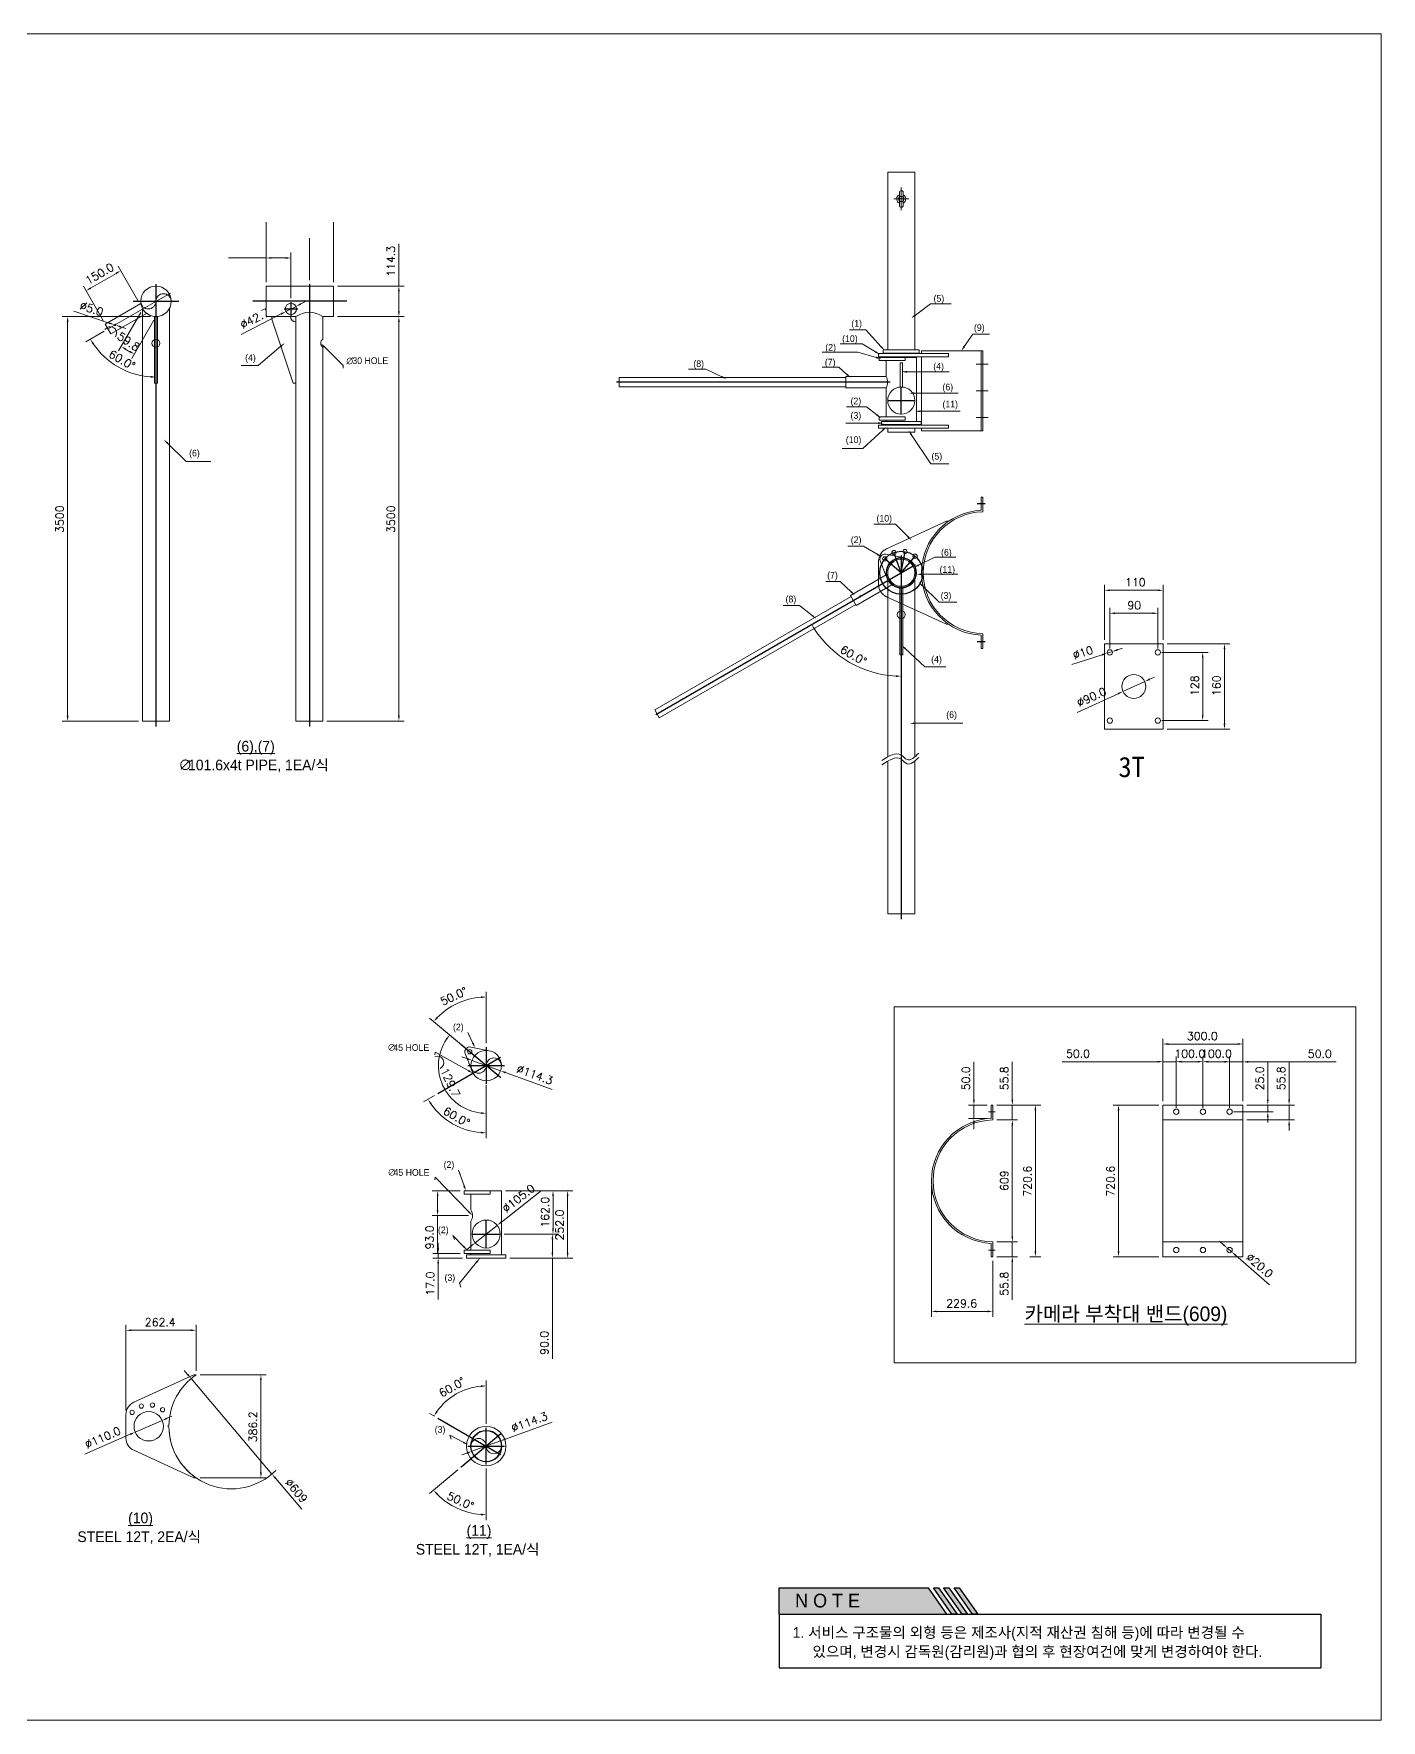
# Model space of a CAD drawing. Header units: millimetres. Extents: x -2 to 716, y -3 to 550.
# Drawn here: x 274 to 716, y -3 to 550 of the extents above; entities that cross this region are included whole.
import ezdxf

# ---------------------------------------------------------------- set-up
doc = ezdxf.new("R2010")
doc.units = ezdxf.units.MM
doc.layers.get('0').update_dxf_attribs({"lineweight": 15})
for name, color, linetype in [('0-도로', 7, 'Continuous'), ('8', 8, 'Continuous'), ('_범례', 7, 'Continuous')]:
    doc.layers.add(name, color=color, linetype=linetype)
doc.layers.add('6', color=6, linetype='Continuous', lineweight=20)
doc.styles.add('bord', font='H2GTRE.TTF')
doc.styles.get("Standard").update_dxf_attribs({"font": 'H2GTRE.TTF'})
doc.styles.add('SYH', font='simplex.shx', dxfattribs={"bigfont": 'whgtxt.shx'})
doc.styles.add('굴림', font='H2GTRE.TTF')
doc.styles.add('굴림체', font='')
doc.styles.get('굴림체').set_extended_font_data('GulimChe')

# ---------------------------------------------------------------- blocks, each defined once
blk = doc.blocks.new('A$C5DC33944')
for p, q in [((2929.6, 3092.1), (2828, 3092.1)), ((2828, 2426.1), (2828, 3092.1)), ((2929.6, 2426.1), (2929.6, 3092.1)), ((2871.6, 2967.7), (2871.6, 3016.4)), ((2885.9, 2967.7), (2885.9, 3016.4)), ((-104.6, 2523.1), (28.9, 2600.1)), ((-96, 2503.3), (139.5, 2639.3)), ((-83.2, 2486.1), (50.3, 2563.1)), ((34.7, 2582), (34.7, 1034.6)), ((79.5, 2551), (91.5, 2551)), ((79.5, 2301), (79.5, 2551)), ((91.5, 2551), (91.5, 2301)), ((136.3, 2582), (136.3, 1034.6)), ((519.7, 2551), (589.7, 2551)), ((519.7, 2551), (519.7, 2541)), ((599.7, 2301), (519.7, 2541)), ((609.7, 2551), (609.7, 1034.6)), ((609.7, 2531), (609.7, 2301)), ((711.3, 2551), (711.3, 2466)), ((-104.6, 2523.1), (-83.2, 2486.1)), ((711.3, 2436), (711.3, 1034.6)), ((3056.2, 2412.1), (2793.8, 2412.1)), ((2793.8, 2412.1), (2793.8, 2400.1)), ((2811.3, 2426.1), (2946.3, 2426.1)), ((2811.3, 2414.1), (2811.3, 2426.1)), ((2946.3, 2414.1), (2811.3, 2414.1)), ((2828, 2412.1), (2828, 2414.1)), ((2929.6, 2412.1), (2929.6, 2414.1)), ((2946.3, 2426.1), (2946.3, 2414.1)), ((3184.3, 2422.1), (2954.8, 2422.1)), ((2954.8, 2412.1), (2954.8, 2422.1)), ((3056.2, 2400.1), (3056.2, 2412.1)), ((3178.3, 2122.1), (3178.3, 2422.1)), ((3184.3, 2122.1), (3184.3, 2422.1)), ((3056.2, 2400.1), (2793.8, 2400.1)), ((2893.8, 2398.1), (2795.6, 2398.1)), ((2795.6, 2398.1), (2795.6, 2386.1)), ((2893.8, 2386.1), (2795.6, 2386.1)), ((2828, 2398.1), (2828, 2400.1)), ((2883.3, 2376.9), (2874.3, 2376.9)), ((2874.3, 2376.9), (2874.3, 2286.9)), ((2883.3, 2286.9), (2883.3, 2376.9)), ((2893.8, 2386.1), (2893.8, 2398.1)), ((2929.6, 2398.1), (2929.6, 2400.1)), ((2954.8, 2144.1), (2954.8, 2400.1)), ((91.5, 2301), (79.5, 2301)), ((609.7, 2301), (599.7, 2301)), ((1821.6, 2288.1), (1821.6, 2322.1)), ((2671.6, 2322.1), (1821.6, 2322.1)), ((2671.6, 2288.1), (1821.6, 2288.1)), ((2671.6, 2283.8), (2671.6, 2326.5)), ((2821.6, 2326.5), (2671.6, 2326.5)), ((2821.6, 2283.8), (2671.6, 2283.8)), ((2874.3, 2286.9), (2883.3, 2286.9)), ((2893.8, 2175.1), (2795.6, 2175.1)), ((2795.6, 2163.1), (2795.6, 2175.1)), ((2893.8, 2163.1), (2795.6, 2163.1)), ((2804.8, 2158.1), (2952.8, 2158.1)), ((2804.8, 2146.1), (2804.8, 2158.1)), ((2893.8, 2175.1), (2893.8, 2163.1)), ((2952.8, 2158.1), (2952.8, 2146.1)), ((3056.2, 2144.1), (2793.8, 2144.1)), ((2793.8, 2144.1), (2793.8, 2132.1)), ((3056.2, 2132.1), (2793.8, 2132.1)), ((2952.8, 2146.1), (2804.8, 2146.1)), ((2828, 2144.1), (2828, 2146.1)), ((2828, 2117.1), (2828, 2132.1)), ((2929.6, 2117.1), (2828, 2117.1)), ((2929.6, 2144.1), (2929.6, 2146.1)), ((2929.6, 2117.1), (2929.6, 2132.1)), ((2954.8, 2122.1), (2954.8, 2132.1)), ((3184.3, 2122.1), (2954.8, 2122.1)), ((3056.2, 2132.1), (3056.2, 2144.1)), ((3178.3, 1824.6), (3178.3, 1873.7)), ((3178.3, 1873.7), (3184.3, 1873.7)), ((3184.3, 1818.8), (3184.3, 1873.7)), ((3047.8, 1783.5), (2822.9, 1680.3)), ((3056.2, 1783.5), (3047.8, 1783.5)), ((2820.6, 1660), (2884.1, 1647.3)), ((2793.8, 1634.8), (2793.8, 1546)), ((2800.2, 1635.6), (2823.7, 1575.2)), ((2828, 1564.2), (2828, 900)), ((2929.6, 1564.2), (2929.6, 900.4)), ((3047.8, 1397.3), (2822.9, 1500.5)), ((3056.2, 1397.3), (3047.8, 1397.3)), ((3178.3, 1356.2), (3178.3, 1307.1)), ((3184.3, 1362), (3184.3, 1307.1)), ((3178.3, 1307.1), (3184.3, 1307.1)), ((3640.4, 1324.1), (3860.4, 1324.1)), ((3640.4, 1324.1), (3640.4, 1004.1)), ((3860.4, 1324.1), (3860.4, 1004.1)), ((34.7, 1034.6), (136.3, 1034.6)), ((711.3, 1034.6), (609.7, 1034.6)), ((3860.4, 1004.1), (3640.4, 1004.1)), ((2828, 884.1), (2828, 312.2)), ((2929.6, 884.5), (2929.6, 312.2)), ((2828, 312.2), (2929.6, 312.2)), ((2852.2, -36.5), (4582.6, -36.5)), ((2852.2, -1371.3), (2852.2, -36.5)), ((4582.6, -36.5), (4582.6, -1371.3)), ((1265.1, -187.7), (1328.6, -200.4)), ((1244.7, -212.1), (1268.2, -272.4)), ((3215.5, -405), (3215.5, -455)), ((3221.5, -405), (3215.5, -405)), ((3221.5, -405), (3221.5, -460.8)), ((4159.3, -405), (3859.3, -405)), ((3859.3, -405), (3859.3, -973.7)), ((4159.3, -405), (4159.3, -973.7)), ((4159.3, -460.8), (3859.3, -460.8)), ((1338.3, -726.7), (1240.1, -726.7)), ((1240.1, -726.7), (1240.1, -738.7)), ((1338.3, -738.7), (1240.1, -738.7)), ((1266.1, -798.4), (1266.1, -738.7)), ((1338.3, -726.7), (1380.4, -726.7)), ((1338.3, -726.7), (1338.3, -738.7)), ((1380.4, -966.7), (1380.4, -726.7)), ((1266.1, -949.7), (1266.1, -841.1)), ((3215.5, -923.7), (3215.5, -973.7)), ((3221.5, -917.9), (3221.5, -973.7)), ((4159.3, -917.9), (3859.3, -917.9)), ((1338.3, -949.7), (1240.1, -949.7)), ((1240.1, -961.7), (1240.1, -949.7)), ((1338.3, -961.7), (1240.1, -961.7)), ((1249.3, -966.7), (1397.3, -966.7)), ((1249.3, -978.7), (1249.3, -966.7)), ((1397.3, -978.7), (1249.3, -978.7)), ((1266.1, -966.7), (1266.1, -961.7)), ((1338.3, -949.7), (1338.3, -961.7)), ((1397.3, -966.7), (1397.3, -978.7)), ((3221.5, -973.7), (3215.5, -973.7)), ((4159.3, -973.7), (3859.3, -973.7)), ((4582.6, -1371.3), (2852.2, -1371.3)), ((227.2, -1416.5), (2.3, -1519.7)), ((235.6, -1416.5), (227.2, -1416.5)), ((-26.8, -1565.1), (-26.8, -1654)), ((134.2, -1607), (129.2, -1609.6)), ((129.2, -1609.6), (134.2, -1612.1)), ((227.2, -1802.6), (2.3, -1699.4)), ((235.6, -1802.6), (227.2, -1802.6))]:
    blk.add_line(p, q)
at = {"color": 4}
for p, q in [((498.5, 2680.3), (498.5, 2904.5)), ((750.5, 2680.3), (750.5, 2904.5)), ((498.5, 2680.3), (498.5, 2845.1)), ((498.5, 2680.3), (498.5, 2790.6)), ((591.5, 2620.2), (591.5, 2790.6)), ((660.5, 2687.8), (660.5, 2845.1)), ((660.5, 2687.8), (660.5, 2845.1)), ((750.5, 2680.3), (750.5, 2845.1)), ((995.9, 2665.3), (995.9, 2823.9)), ((17.8, 2611), (-56.7, 2740.1)), ((498.5, 2770.6), (357.1, 2770.6)), ((571.5, 2770.6), (518.5, 2770.6)), ((-112.1, 2536), (-186.6, 2665.1)), ((-159.3, 2657.8), (-64, 2712.8)), ((750.5, 2665.3), (498.5, 2665.3)), ((498.5, 2665.3), (498.5, 2551)), ((750.5, 2665.3), (750.5, 2551)), ((765.5, 2665.3), (1015.9, 2665.3)), ((628.3, 2598.4), (646.1, 2607.5)), ((995.9, 2571), (995.9, 2645.3)), ((2931.7, 2556.4), (2988.4, 2598.2)), ((2988.4, 2598.2), (3065.4, 2598.2)), ((64.5, 2551), (-265.5, 2551)), ((-245.5, 2531), (-245.5, 1054.6)), ((-222.2, 2570.7), (-89.3, 2526.6)), ((28.5, 2566.6), (-54.7, 2422.5)), ((78, 2538), (-5.2, 2393.9)), ((404.5, 2484), (554.7, 2560.7)), ((609.7, 2551), (498.5, 2551)), ((610.5, 2589.3), (572.5, 2569.8)), ((750.5, 2551), (711.3, 2551)), ((765.5, 2551), (1015.9, 2551)), ((765.5, 2551), (1015.9, 2551)), ((995.9, 2531), (995.9, 1054.6)), ((-109, 2495.8), (-177.7, 2456.2)), ((-65.5, 2518.8), (-70.3, 2520.3)), ((-46.6, 2512.5), (-27.6, 2506.2)), ((2746.6, 2500.9), (2685, 2500.9)), ((2803.9, 2437.7), (2746.6, 2500.9)), ((3114.9, 2438.6), (3147.3, 2485.5)), ((3147.3, 2485.5), (3209, 2485.5)), ((553.8, 2439.6), (468.5, 2367.3)), ((717.3, 2436.9), (787.6, 2367.5)), ((2716.2, 2417.2), (2582.7, 2417.2)), ((2732.5, 2448.8), (2649.3, 2448.8)), ((2784.8, 2397.6), (2716.2, 2417.2)), ((2782.4, 2418.6), (2732.5, 2448.8)), ((468.5, 2367.3), (404.5, 2367.3)), ((787.6, 2367.5), (786.5, 2357.5)), ((2145.8, 2353.7), (2081.6, 2353.7)), ((2205.8, 2325.3), (2145.8, 2353.7)), ((2645.4, 2360.9), (2582.5, 2360.9)), ((2675.1, 2334), (2645.4, 2360.9)), ((2821.6, 2326.5), (2821.6, 2386.1)), ((2893.8, 2398.1), (2935.9, 2398.1)), ((2899.9, 2344.1), (3057.9, 2344.1)), ((2935.9, 2158.1), (2935.9, 2398.1)), ((2821.6, 2175.1), (2821.6, 2283.8)), ((2927.9, 2263.5), (3092.4, 2263.5)), ((2793.4, 2151.7), (2671, 2151.7)), ((2748.5, 2212.4), (2673.9, 2212.4)), ((2787.4, 2182), (2748.5, 2212.4)), ((2821.6, 2158.1), (2821.6, 2163.1)), ((2949.9, 2195.8), (3099.2, 2195.8)), ((2809.5, 2124.8), (2734.8, 2056.2)), ((2916.4, 2108.5), (2989.2, 1998.4)), ((129.1, 2076), (198.1, 2007)), ((2734.8, 2056.2), (2657.8, 2056.2)), ((198.1, 2007), (291.5, 2007)), ((2989.2, 1998.4), (3057.2, 1998.4)), ((2857.6, 1772.1), (2775.6, 1772.1)), ((2904.1, 1725.1), (2857.6, 1772.1)), ((2737.4, 1690.8), (2678.7, 1690.8)), ((2788.8, 1659.8), (2737.4, 1690.8)), ((2943.5, 1618.9), (3005, 1648.8)), ((3005, 1648.8), (3083, 1648.8)), ((2688.7, 1505.3), (2822.2, 1582.4)), ((2955.6, 1584.7), (3090.6, 1584.7)), ((2650.2, 1557.7), (2595.6, 1557.7)), ((2691.3, 1518.8), (2650.2, 1557.7)), ((2710, 1468.3), (2843.5, 1545.4)), ((2872.8, 1533.2), (2884.8, 1533.2)), ((2872.8, 1283.2), (2872.8, 1533.2)), ((2884.8, 1533.2), (2884.8, 1283.2)), ((2958.4, 1541.6), (3020.7, 1480.6)), ((3640.4, 1339.1), (3640.4, 1544.7)), ((3660.4, 1524.7), (3840.4, 1524.7)), ((3860.4, 1339.1), (3860.4, 1544.7)), ((1954.7, 1076.5), (2690.9, 1501.5)), ((1971.7, 1047.1), (2707.9, 1472.1)), ((2496.8, 1467.4), (2435.8, 1467.4)), ((2545.4, 1430.1), (2496.8, 1467.4)), ((2688.7, 1505.3), (2710, 1468.3)), ((3020.7, 1480.6), (3086.9, 1480.6)), ((3660.4, 1307.1), (3660.4, 1458.7)), ((3840.4, 1307.1), (3840.4, 1458.7)), ((3680.4, 1438.7), (3820.4, 1438.7)), ((2884.8, 1283.2), (2872.8, 1283.2)), ((2893.5, 1306.2), (2967.3, 1238.3)), ((3517.5, 1246.7), (3631.8, 1283)), ((3669.9, 1295.1), (3650.9, 1289.1)), ((3689, 1301.2), (3708.1, 1307.2)), ((3855.4, 1292.1), (4028.5, 1292.1)), ((3875.4, 1324.1), (4110.2, 1324.1)), ((4008.5, 1272.1), (4008.5, 1056.1)), ((4090.2, 1304.1), (4090.2, 1024.1)), ((2967.3, 1238.3), (3046.1, 1238.3)), ((3791.3, 1182.8), (3709.5, 1145.3)), ((3809.5, 1191.2), (3827.7, 1199.5)), ((1954.7, 1076.5), (1971.7, 1047.1)), ((3538.1, 1066.8), (3691.3, 1137)), ((19.7, 1034.6), (-265.5, 1034.6)), ((726.3, 1034.6), (1015.9, 1034.6)), ((2929.9, 1026), (3109.4, 1026)), ((3855.4, 1036.1), (4028.5, 1036.1)), ((3875.4, 1004.1), (4110.2, 1004.1)), ((1323.3, -173.7), (1323.3, 19.9)), ((1216.8, -168), (1110.9, -79.1)), ((1268, -210.9), (1170.9, -129.5)), ((1273.4, -173), (1254.7, -133.4)), ((1254.7, -133.4), (1260.3, -148.4)), ((3859.3, -390), (3859.3, -156.3)), ((3879.3, -176.3), (4139.3, -176.3)), ((4159.3, -390), (4159.3, -156.3)), ((1131.6, -207.5), (1130.2, -217.5)), ((1256.2, -276.2), (1131.6, -207.5)), ((1250.7, -231), (1231.9, -224.1)), ((1269.5, -237.8), (1377, -276.8)), ((3151, -385), (3151, -243.6)), ((3295, -385), (3295, -243.6)), ((3839.3, -242.6), (3481.2, -242.6)), ((3859.3, -390), (3859.3, -222.6)), ((3909.3, -242.6), (3859.3, -242.6)), ((3909.3, -415), (3909.3, -222.6)), ((3909.3, -415), (3909.3, -222.6)), ((3929.3, -242.6), (3989.3, -242.6)), ((3929.3, -242.6), (3949.3, -242.6)), ((4009.3, -415), (4009.3, -222.6)), ((4009.3, -415), (4009.3, -222.6)), ((4029.3, -242.6), (4089.3, -242.6)), ((4089.3, -243.2), (4069.3, -243.2)), ((4109.3, -415), (4109.3, -222.6)), ((4109.3, -415), (4109.3, -223.2)), ((4109.3, -243.2), (4159.3, -243.2)), ((4159.3, -390), (4159.3, -223.2)), ((4179.3, -243.2), (4508.8, -243.2)), ((4252.5, -385), (4252.5, -243.6)), ((4332.3, -385), (4332.3, -243.6)), ((1570.4, -346.9), (1395.8, -283.6)), ((1128.8, -369.6), (1087.7, -393.3)), ((1323.3, -329.4), (1323.3, -456.1)), ((1323.3, -340.9), (1323.3, -529.3)), ((3200.5, -405), (3131, -405)), ((3151, -455), (3151, -405)), ((3236.5, -405), (3401.5, -405)), ((3236.5, -405), (3315, -405)), ((3295, -460.8), (3295, -405)), ((3381.5, -425), (3381.5, -953.7)), ((3844.3, -405), (3673.2, -405)), ((3693.2, -425), (3693.2, -953.7)), ((4124.3, -430), (4272.5, -430)), ((4174.3, -405), (4352.3, -405)), ((4174.3, -405), (4272.5, -405)), ((4252.5, -430), (4252.5, -405)), ((4332.3, -460.8), (4332.3, -405)), ((3200.5, -455), (3131, -455)), ((3151, -475), (3151, -495)), ((3236.5, -460.8), (3315, -460.8)), ((3236.5, -460.8), (3315, -460.8)), ((3295, -480.8), (3295, -897.9)), ((3295, -480.8), (3295, -500.8)), ((4174.3, -460.8), (4352.3, -460.8)), ((4252.5, -450), (4252.5, -470)), ((4332.3, -480.8), (4332.3, -500.8)), ((1132.4, -675.9), (1131, -685.9)), ((1257.8, -805.4), (1132.4, -675.9)), ((1240.2, -708.1), (1219.6, -649.2)), ((1219.6, -649.2), (1225.2, -664.2)), ((1225.1, -726.7), (1121.2, -726.7)), ((1141.2, -746.7), (1141.2, -799.7)), ((1530.3, -725.1), (1380.1, -843.8)), ((1395.4, -726.7), (1593.6, -726.7)), ((1395.4, -726.7), (1648.4, -726.7)), ((1573.6, -746.7), (1573.6, -868.7)), ((1628.4, -746.7), (1628.4, -958.7)), ((2991.9, -704.4), (2991.9, -1198.9)), ((1256.7, -819.7), (1121.2, -819.7)), ((1141.2, -819.7), (1141.2, -961.2)), ((1282.1, -921.3), (1364.4, -856.2)), ((3295, -897.9), (3295, -877.9)), ((1143.1, -941.7), (1143.1, -921.7)), ((1239.4, -936.2), (1198.3, -894.2)), ((1198.3, -894.2), (1203.9, -909.2)), ((1266.4, -933.7), (1250.7, -946.1)), ((1390.8, -888.7), (1591.2, -888.7)), ((1390.8, -888.7), (1593.6, -888.7)), ((1571.2, -908.7), (1571.2, -958.7)), ((3236.5, -917.9), (3315, -917.9)), ((3236.5, -917.9), (3315, -917.9)), ((3295, -917.9), (3295, -973.7)), ((4086.6, -929.1), (4071.5, -916)), ((4101.7, -942.2), (4116.9, -955.3)), ((1225.1, -961.7), (1123.1, -961.7)), ((1234.3, -978.7), (1123.1, -978.7)), ((1143.1, -961.7), (1143.1, -978.7)), ((1143.1, -998.7), (1143.1, -1134.5)), ((1287.4, -994.2), (1223, -1073)), ((1412.3, -978.7), (1591.2, -978.7)), ((1412.3, -978.7), (1648.4, -978.7)), ((1571.2, -978.7), (1571.2, -1356.8)), ((3221.5, -988.7), (3221.5, -1198.9)), ((3236.5, -973.7), (3315, -973.7)), ((3295, -993.7), (3295, -1135.1)), ((3360.1, -973.7), (3401.5, -973.7)), ((3844.3, -973.7), (3673.2, -973.7)), ((4259.4, -1078.7), (4132, -968.4)), ((1223, -1073), (1228.6, -1088)), ((3011.9, -1178.9), (3201.5, -1178.9)), ((-26.8, -1550.1), (-26.8, -1229.5)), ((-6.8, -1249.5), (215.6, -1249.5)), ((235.6, -1401.5), (235.6, -1229.5)), ((204.3, -1415.2), (191.4, -1400)), ((217.3, -1430.5), (520.1, -1788.6)), ((250.6, -1416.5), (498.8, -1416.5)), ((478.8, -1436.5), (478.8, -1782.6)), ((1323.3, -1600.3), (1323.3, -1438.2)), ((126.9, -1579.6), (145.3, -1571.6)), ((1128.8, -1571.6), (1110.5, -1561)), ((-180.8, -1713.8), (-10.6, -1639.5)), ((108.6, -1587.6), (7.8, -1631.5)), ((1237.3, -1669.4), (1186.4, -1642.6)), ((1186.4, -1642.6), (1192, -1657.6)), ((1570.4, -1594.2), (1395.8, -1657.6)), ((1269.5, -1703.4), (1377, -1664.4)), ((1250.7, -1710.2), (1231.9, -1717)), ((1323.3, -1767.5), (1323.3, -1961.1)), ((250.6, -1802.6), (498.8, -1802.6)), ((631.7, -1920.6), (533, -1803.9)), ((1216.8, -1773.2), (1110.9, -1862.1))]:
    blk.add_line(p, q, dxfattribs=at)
for centre, radius in [((2878.8, 2992.1), 9.97), ((2878.8, 2992.1), 9.97), ((591.5, 2579.6), 21.3), ((-67.9, 2519.6), 2.5), ((85.5, 2451), 15), ((2878.8, 2236.1), 50.8), ((2816.9, 1642.3), 8), ((2878.8, 1590.4), 55), ((2851.1, 1666.3), 8), ((2892.8, 1670), 8), ((2930.7, 1652.3), 8), ((2878.8, 1590.4), 50.8), ((3660.4, 1292.1), 10), ((3840.4, 1292.1), 10), ((3750.4, 1164.1), 45), ((3660.4, 1036.1), 10), ((3840.4, 1036.1), 10), ((1261.4, -205.3), 8), ((1323.3, -257.3), 57.1), ((3909.3, -430), 10), ((4009.3, -430), 10), ((4109.3, -430), 10), ((1323.3, -888.7), 52.5), ((3909.3, -948.7), 10), ((4009.3, -948.7), 10), ((4109.3, -948.7), 10), ((-3.7, -1557.6), 8), ((58.2, -1609.6), 55), ((30.6, -1533.6), 8), ((72.2, -1530), 8), ((110.1, -1547.7), 8), ((1323.3, -1683.9), 74), ((1323.3, -1683.9), 59), ((1323.3, -1683.9), 57.1)]:
    blk.add_circle(centre, radius)
for centre, radius in [((85.5, 2608.1), 57.1), ((2878.8, 1590.4), 57.1), ((2725.3, 1501.8), 2.5), ((2878.8, 1433.2), 15)]:
    blk.add_circle(centre, radius, dxfattribs=at)
for centre, radius, start, end in [((2878.8, 2992.1), 17.1, 114.62432, 245.37568), ((2878.8, 3016.4), 7.12, 0, 180), ((2878.8, 2992.1), 17.1, 294.62432, 65.37568), ((2878.8, 2967.9), 7.12, 180, 0), ((609.7, 2551), 20, 180, 270), ((660.5, 2478), 88.9, 55.17197, 124.82803), ((720.8, 2451), 17.8, 122.53289, 237.46711), ((3189.3, 1590.4), 234.5, 92.68864, 267.31136), ((3189.3, 1590.4), 228.5, 91.25384, 268.74616), ((2843.8, 1634.8), 50, 114.65652, 180), ((2816.9, 1642.3), 18, 78.09998, 201.90002), ((2843.8, 1546), 50, 180, 245.34348), ((1261.4, -205.3), 18, 78.09998, 201.90002), ((1351.8, -257.3), 28.6, 0, 180), ((1294.7, -257.3), 28.6, 180, 0), ((3226.5, -689.4), 234.6, 92.68749, 267.31251), ((3226.5, -689.4), 228.6, 91.25329, 268.74671), ((1228.4, -819.7), 43.4, 330.50428, 29.49572), ((368.7, -1609.6), 234.5, 124.57632, 179.38752), ((23.2, -1565.1), 50, 114.65652, 180), ((368.7, -1609.6), 234.5, 180.61248, 235.42368), ((23.2, -1654), 50, 180, 245.34348), ((1294.7, -1683.9), 28.6, 0, 180), ((1351.8, -1683.9), 28.6, 180, 0)]:
    blk.add_arc(centre, radius, start, end)
for centre, radius, start, end in [((56.9, 2608.1), 28.6, 180, 0), ((114.1, 2608.1), 28.6, 0, 180), ((-85.9, 2488.6), 24, 326.13327, 146.13327), ((85.5, 2608.1), 284, 214.03632, 265.96368), ((85.5, 2608.1), 212.8, 237.67009, 242.32991), ((2783.9, 2305.1), 43.4, 330.50428, 29.49572), ((2878.8, 1590.4), 387.7, 212.95629, 267.04371), ((1323.3, -257.3), 257.2, 94.45604, 135.54396), ((1323.3, -257.3), 178.8, 146.41071, 263.58929), ((1140.7, -246.3), 24, 295, 115), ((1323.3, -257.3), 252, 214.54884, 265.45116), ((1323.3, -1683.9), 225.7, 95.07881, 144.92118), ((368.7, -1609.6), 234.5, 183.0525, 315.10867), ((1323.3, -1683.9), 257.2, 224.45604, 265.54396)]:
    blk.add_arc(centre, radius, start, end, dxfattribs=at)
for points in [[(2805.9, 886), (2878.8, 907), (2900.6, 890.1), (2944.4, 914.1)], [(2805.9, 870.1), (2878.8, 891.1), (2900.6, 874.1), (2944.4, 898.2)]]:
    blk.add_spline(points, degree=3)
for points in [[(-65.7, 2715.7), (-62.4, 2709.9), (-46.7, 2722.8)], [(518.5, 2774), (518.5, 2767.3), (498.5, 2770.6)], [(571.5, 2774), (571.5, 2767.3), (591.5, 2770.6)], [(-160.9, 2660.7), (-157.6, 2654.9), (-176.6, 2647.8)], [(992.6, 2645.3), (999.3, 2645.3), (995.9, 2665.3)], [(626.8, 2601.3), (629.8, 2595.4), (610.5, 2589.3)], [(-248.9, 2531), (-242.2, 2531), (-245.5, 2551)], [(-88.2, 2529.8), (-90.3, 2523.5), (-70.3, 2520.3)], [(553.1, 2563.7), (556.2, 2557.8), (572.5, 2569.8)], [(992.6, 2571), (999.3, 2571), (995.9, 2551)], [(992.6, 2531), (999.3, 2531), (995.9, 2551)], [(2933.7, 2553.7), (2915.6, 2544.6), (2929.7, 2559.1)], [(-152.6, 2447.4), (-147, 2451), (-160.4, 2466.2)], [(-45.5, 2515.6), (-47.6, 2509.3), (-65.5, 2518.8)], [(-30.2, 2425.6), (-26.4, 2431), (-44.7, 2439.8)], [(-11.9, 2422.7), (-14.7, 2416.6), (4.8, 2411.2)], [(551.6, 2442.1), (569, 2452.5), (555.9, 2437)], [(714.9, 2434.6), (703.1, 2451), (719.6, 2439.3)], [(2784.1, 2421.5), (2799.5, 2408.3), (2780.6, 2415.8)], [(2806.4, 2439.9), (2817.4, 2422.9), (2801.5, 2435.4)], [(3117.6, 2436.7), (3103.5, 2422.1), (3112.1, 2440.5)], [(2785.7, 2400.8), (2804, 2392.1), (2783.9, 2394.3)], [(2899.9, 2340.8), (2879.9, 2344.1), (2899.9, 2347.5)], [(65.6, 2328.2), (65.4, 2321.6), (85.5, 2324.2)], [(2207.2, 2328.3), (2223.8, 2316.7), (2204.3, 2322.3)], [(2677.4, 2336.5), (2690, 2320.6), (2672.9, 2331.6)], [(2927.9, 2260.2), (2907.9, 2263.5), (2927.9, 2266.9)], [(2789.5, 2184.7), (2803.2, 2169.7), (2785.3, 2179.4)], [(2793.4, 2155.1), (2813.4, 2151.7), (2793.4, 2148.4)], [(2949.9, 2192.4), (2929.9, 2195.8), (2949.9, 2199.1)], [(126.7, 2073.6), (114.9, 2090.1), (131.4, 2078.3)], [(2807.3, 2127.3), (2824.2, 2138.3), (2811.8, 2122.4)], [(2913.6, 2106.6), (2905.3, 2125.2), (2919.2, 2110.3)], [(2906.5, 1727.5), (2918.2, 1710.9), (2901.7, 1722.8)], [(2790.5, 1662.6), (2805.9, 1649.4), (2787.1, 1656.9)], [(2945, 1615.9), (2925.5, 1610.2), (2942.1, 1621.9)], [(2955.6, 1581.3), (2935.6, 1584.7), (2955.6, 1588)], [(2693.6, 1521.2), (2705.9, 1505.1), (2689.1, 1516.4)], [(2956.1, 1539.2), (2944.1, 1555.6), (2960.7, 1544)], [(3660.4, 1528.1), (3660.4, 1521.4), (3640.4, 1524.7)], [(3840.4, 1528.1), (3840.4, 1521.4), (3860.4, 1524.7)], [(2550.6, 1377.8), (2556.3, 1381.3), (2543, 1396.6)], [(2547.4, 1432.8), (2561.2, 1418), (2543.3, 1427.5)], [(3680.4, 1442.1), (3680.4, 1435.4), (3660.4, 1438.7)], [(3820.4, 1442.1), (3820.4, 1435.4), (3840.4, 1438.7)], [(2891.2, 1303.7), (2878.8, 1319.7), (2895.7, 1308.6)], [(3630.8, 1286.2), (3632.8, 1279.8), (3650.9, 1289.1)], [(3688, 1304.3), (3690, 1298), (3669.9, 1295.1)], [(4005.2, 1272.1), (4011.8, 1272.1), (4008.5, 1292.1)], [(4086.8, 1304.1), (4093.5, 1304.1), (4090.2, 1324.1)], [(2858.9, 1206.6), (2858.7, 1199.9), (2878.8, 1202.7)], [(3689.9, 1140), (3692.7, 1134), (3709.5, 1145.3)], [(3808.1, 1194.2), (3810.9, 1188.1), (3791.3, 1182.8)], [(-248.9, 1054.6), (-242.2, 1054.6), (-245.5, 1034.6)], [(992.6, 1054.6), (999.3, 1054.6), (995.9, 1034.6)], [(2929.9, 1022.6), (2909.9, 1026), (2929.9, 1029.3)], [(4005.2, 1056.1), (4011.8, 1056.1), (4008.5, 1036.1)], [(4086.8, 1024.1), (4093.5, 1024.1), (4090.2, 1004.1)], [(1303.1, 2.5), (1303.4, -4.2), (1323.3, -0.1)], [(1142.1, -79.4), (1137.2, -74.9), (1126.2, -91.9)], [(1171.6, -156.3), (1176.9, -160.3), (1186.3, -142.3)], [(1276.4, -171.6), (1281.9, -191.1), (1270.4, -174.4)], [(3879.3, -173), (3879.3, -179.7), (3859.3, -176.3)], [(4139.3, -173), (4139.3, -179.7), (4159.3, -176.3)], [(1251.9, -227.8), (1249.6, -234.1), (1269.5, -237.8)], [(3839.3, -239.3), (3839.3, -246), (3859.3, -242.6)], [(3929.3, -239.3), (3929.3, -246), (3909.3, -242.6)], [(3929.3, -239.3), (3929.3, -246), (3909.3, -242.6)], [(3989.3, -239.3), (3989.3, -246), (4009.3, -242.6)], [(4029.3, -239.3), (4029.3, -246), (4009.3, -242.6)], [(4089.3, -239.3), (4089.3, -246), (4109.3, -242.6)], [(4089.3, -239.9), (4089.3, -246.6), (4109.3, -243.2)], [(4179.3, -239.9), (4179.3, -246.6), (4159.3, -243.2)], [(1257.9, -273.3), (1273.8, -285.9), (1254.6, -279.1)], [(1396.9, -280.5), (1394.6, -286.7), (1377, -276.8)], [(1112.9, -402), (1118.5, -398.4), (1105, -383.3)], [(1303.5, -431.7), (1303.1, -438.3), (1323.3, -436.1)], [(3147.7, -385), (3154.3, -385), (3151, -405)], [(3291.7, -385), (3298.3, -385), (3295, -405)], [(3378.2, -425), (3384.8, -425), (3381.5, -405)], [(3689.9, -425), (3696.5, -425), (3693.2, -405)], [(4249.2, -385), (4255.8, -385), (4252.5, -405)], [(4249.2, -450), (4255.8, -450), (4252.5, -430)], [(4329, -385), (4335.7, -385), (4332.3, -405)], [(1303.4, -505.1), (1303.1, -511.8), (1323.3, -509.3)], [(3147.7, -475), (3154.3, -475), (3151, -455)], [(3291.7, -480.8), (3298.3, -480.8), (3295, -460.8)], [(3291.7, -480.8), (3298.3, -480.8), (3295, -460.8)], [(4329, -480.8), (4335.7, -480.8), (4332.3, -460.8)], [(1137.8, -746.7), (1144.5, -746.7), (1141.2, -726.7)], [(1243.4, -707), (1246.8, -726.9), (1237.1, -709.2)], [(1570.2, -746.7), (1576.9, -746.7), (1573.6, -726.7)], [(1625, -746.7), (1631.7, -746.7), (1628.4, -726.7)], [(1137.8, -799.7), (1144.5, -799.7), (1141.2, -819.7)], [(1260.2, -803.1), (1271.7, -819.7), (1255.4, -807.7)], [(1378.1, -841.2), (1382.2, -846.4), (1364.4, -856.2)], [(1570.2, -868.7), (1576.9, -868.7), (1573.6, -888.7)], [(1139.8, -941.7), (1146.4, -941.7), (1143.1, -961.7)], [(1241.8, -933.8), (1253.4, -950.5), (1237, -938.5)], [(1264.3, -931.1), (1268.4, -936.3), (1282.1, -921.3)], [(1567.8, -908.7), (1574.5, -908.7), (1571.2, -888.7)], [(3291.7, -897.9), (3298.3, -897.9), (3295, -917.9)], [(3291.7, -897.9), (3298.3, -897.9), (3295, -917.9)], [(4088.8, -926.6), (4084.4, -931.6), (4101.7, -942.2)], [(1139.8, -998.7), (1146.4, -998.7), (1143.1, -978.7)], [(1284.9, -992.1), (1300.1, -978.7), (1290, -996.3)], [(1567.8, -958.7), (1574.5, -958.7), (1571.2, -978.7)], [(1625, -958.7), (1631.7, -958.7), (1628.4, -978.7)], [(3291.7, -993.7), (3298.3, -993.7), (3295, -973.7)], [(3378.2, -953.7), (3384.8, -953.7), (3381.5, -973.7)], [(3689.9, -953.7), (3696.5, -953.7), (3693.2, -973.7)], [(4134.2, -965.8), (4129.8, -970.9), (4116.9, -955.3)], [(3011.9, -1175.5), (3011.9, -1182.2), (2991.9, -1178.9)], [(3201.5, -1175.5), (3201.5, -1182.2), (3221.5, -1178.9)], [(-6.8, -1246.2), (-6.8, -1252.8), (-26.8, -1249.5)], [(215.6, -1246.2), (215.6, -1252.8), (235.6, -1249.5)], [(206.9, -1413.1), (201.8, -1417.4), (217.3, -1430.5)], [(475.5, -1436.5), (482.2, -1436.5), (478.8, -1416.5)], [(1303.1, -1455.7), (1303.4, -1462.4), (1323.3, -1458.2)], [(125.6, -1576.5), (128.3, -1582.6), (108.6, -1587.6)], [(1141.4, -1556), (1135.7, -1552.4), (1127.8, -1571)], [(-11.9, -1636.5), (-9.2, -1642.6), (7.8, -1631.5)], [(1238.8, -1666.5), (1254.9, -1678.8), (1235.7, -1672.4)], [(1249.6, -1707.1), (1251.9, -1713.3), (1269.5, -1703.4)], [(1394.6, -1654.4), (1396.9, -1660.7), (1377, -1664.4)], [(475.5, -1782.6), (482.2, -1782.6), (478.8, -1802.6)], [(535.6, -1801.7), (530.5, -1806), (520.1, -1788.6)], [(1137.2, -1866.3), (1142.1, -1861.8), (1126.2, -1849.2)], [(1303.4, -1937), (1303.1, -1943.7), (1323.3, -1941.1)]]:
    blk.add_solid(points, dxfattribs=at)
at = {"layer": '6', "ltscale": 20}
for p, q in [((2850.3, 2992.1), (2907.3, 2992.1)), ((2878.8, 2949.4), (2878.8, 3034.9))]:
    blk.add_line(p, q, dxfattribs=at)
at = {"layer": '6'}
for p, q in [((2857.4, 2992.1), (2900.1, 2992.1)), ((2857.4, 2992.1), (2900.1, 2992.1)), ((2878.8, 2970.8), (2878.8, 3013.5)), ((2878.8, 2970.8), (2878.8, 3013.5)), ((3204.3, 2372.1), (3158.9, 2372.1)), ((3204.3, 2272.1), (3158.9, 2272.1)), ((3204.3, 2172.1), (3158.9, 2172.1)), ((3230.7, -430), (3206.2, -430)), ((3230.7, -948.7), (3206.2, -948.7))]:
    blk.add_line(p, q, dxfattribs=at)
at = {"layer": '8'}
for p, q in [((85.5, 2672.8), (85.5, 1013.9)), ((660.5, 2672.8), (660.5, 1013.9)), ((-0.2, 2608.1), (171.2, 2608.1)), ((800.5, 2608.1), (448.5, 2608.1)), ((591.5, 2605.2), (591.5, 2553.9)), ((565.9, 2579.6), (617.1, 2579.6)), ((2837.4, 2305.1), (1811.6, 2305.1)), ((2878.8, 2185.3), (2878.8, 2286.9)), ((2828, 2236.1), (2929.6, 2236.1)), ((3193.3, 1848.7), (3163.3, 1848.7)), ((2878.8, 1590.4), (2851.1, 1666.3)), ((2878.8, 1590.4), (2892.8, 1670)), ((2878.8, 1655), (2878.8, 291.5)), ((2878.8, 1590.4), (2930.7, 1652.3)), ((1958.9, 1059.3), (2932.7, 1621.6)), ((2878.8, 1590.4), (2820.1, 1639.6)), ((3193.3, 1332.1), (3163.3, 1332.1)), ((1377.7, -303), (1228.3, -177.6)), ((1323.3, -188.7), (1323.3, -325.9)), ((1141.7, -362.1), (1377.2, -226.1)), ((1254.7, -257.3), (1391.8, -257.3)), ((1323.3, -941.2), (1323.3, -836.2)), ((1270.8, -888.7), (1375.8, -888.7)), ((1141.7, -1579.1), (1377.2, -1715.1)), ((1377.7, -1638.2), (1228.3, -1763.6)), ((1323.3, -1752.5), (1323.3, -1615.3)), ((1254.7, -1683.9), (1391.8, -1683.9))]:
    blk.add_line(p, q, dxfattribs=at)
blk.add_circle((2878.8, 1590.4), 80.8, dxfattribs=at)
at = {"color": 4, "style": 'SYH'}
for s, rotation, p in [('114.3', 90, (980.9, 2700.3)), ('150.0', 30, (-168.6, 2669.7)), ('∅5.0', 341.6657, (-203.2, 2580.2)), ('∅42.7', 27.06493, (411.1, 2504.2)), ('59.8', 326.13327, (-62.7, 2469.4)), ('60.0°', 330, (-94.8, 2401.6)), ('3500', 90, (-260.5, 1739.9)), ('3500', 90, (980.9, 1739.9)), ('60.0°', 330, (2646.7, 1294.1)), ('∅10', 17.62066, (3527.2, 1265.5)), ('128', 90, (3993.5, 1128.4)), ('160', 90, (4075.2, 1128.4)), ('∅90.0', 24.62568, (3545.5, 1086.6)), ('50.0°', 25, (1160.3, -32.9)), ('129.7', 295, (1150.6, -274.7)), ('∅114.3', 340.0622, (1433.8, -281.4)), ('50.0', 90, (3136, -350)), ('55.8', 90, (3280, -350)), ('25.0', 90, (4237.5, -350)), ('55.8', 90, (4317.3, -350)), ('60.0°', 330, (1159, -436.1)), ('609', 90, (3280, -727.2)), ('720.6', 90, (3366.5, -748.7)), ('720.6', 90, (3678.2, -748.7)), ('∅105.0', 38.3296, (1398.3, -810.3)), ('162.0', 90, (1558.6, -864.9)), ('252.0', 90, (1613.4, -912.7)), ('93.0', 90, (1126.2, -946.2)), ('∅20.0', 319.12248, (4168.3, -979.9)), ('17.0', 90, (1128.1, -1119.5)), ('55.8', 90, (3280, -1120.1)), ('90.0', 90, (1556.2, -1341.8)), ('60.0°', 30, (1157.1, -1501.9)), ('386.2', 90, (463.8, -1669.6)), ('∅114.3', 19.9378, (1423.6, -1631.5)), ('∅110.0', 23.56679, (-173, -1694)), ('∅609', 310.22204, (567.1, -1820.9)), ('50.0°', 335, (1173, -1881.1))]:
    blk.add_text(s, height=30, rotation=rotation, dxfattribs=at).set_placement(p)
for s, height, p in [('(5)', 25, (2999.8, 2606.6)), ('(1)', 25, (2691.6, 2513.1)), ('(10)', 25, (2657.2, 2456)), ('(9)', 25, (3151.2, 2497.1)), ('(4)', 25, (419.7, 2384.5)), ('(2)', 25, (2594.2, 2423.4)), ('∅', 25, (799, 2373.1)), ('30 HOLE', 25, (821.5, 2373.1)), ('(8)', 25, (2099.6, 2361.8)), ('(7)', 25, (2592.4, 2367.7)), ('(4)', 25, (2998.7, 2352.3)), ('(6)', 25, (3033.2, 2274.3)), ('(2)', 25, (2688.7, 2222.2)), ('(11)', 25, (3033.2, 2210.1)), ('(3)', 25, (2688.7, 2167.8)), ('(10)', 25, (2670.9, 2077)), ('(6)', 25, (209.8, 2026.7)), ('(5)', 25, (2992.1, 2014.7)), ('(10)', 25, (2785.9, 1782.3)), ('(2)', 25, (2689.6, 1701.7)), ('(6)', 25, (3028, 1654.6)), ('(7)', 25, (2601.1, 1568.9)), ('(11)', 25, (3022.3, 1590.2)), ('(3)', 25, (3026.5, 1492.5)), ('(8)', 25, (2445.1, 1479.2)), ('(4)', 25, (2990.9, 1253.6)), ('(6)', 25, (3047.4, 1046.1)), ('%%U(6),(7)', 40, (388.3, 920.3)), ('101.6x4t PIPE, 1EA/식', 40, (205.7, 849.8)), ('(2)', 25, (1198.7, -124.8)), ('45 HOLE', 25, (975.1, -201.9)), ('(2)', 25, (1163.6, -640.7)), ('45 HOLE', 25, (975.8, -670.3)), ('(2)', 25, (1142.3, -885.6)), ('(3)', 25, (1167, -1064.4)), ('(3)', 25, (1130.4, -1634)), ('%%U(10)', 40, (-18.8, -1973.1)), ('STEEL 12T, 2EA/식', 40, (-208.9, -2043.5)), ('%%U(11)', 40, (1249.6, -2020.1)), ('STEEL 12T, 1EA/식', 40, (1059.5, -2090.6))]:
    blk.add_text(s, height=height).set_placement(p)
for s, p in [('110', (3717.6, 1539.7)), ('90', (3726.1, 1453.7)), ('300.0', (3949.3, -161.3)), ('50.0', (3496.2, -227.6)), ('100.0', (3902.2, -227.6)), ('100.0', (4002.2, -227.6)), ('50.0', (4402.4, -228.2)), ('229.6', (3047.4, -1163.9)), ('262.4', (43.7, -1234.5))]:
    blk.add_text(s, height=30, dxfattribs=at).set_placement(p)
for s, height, style, p in [('∅', 40, '굴림체', (169.7, 849.8)), ('3T', 76.24, '굴림체', (3692.9, 824.2)), ('∅', 25, '굴림체', (952.6, -201.9)), ('∅', 25, '굴림체', (953.3, -670.3)), ('%%U카메라 부착대 밴드(609)', 55, '굴림', (3340.9, -1215.3))]:
    blk.add_text(s, height=height, dxfattribs=dict(style=style)).set_placement(p)

msp = doc.modelspace()

# ---------------------------------------------------------------- hatches: boundary and pattern name
at = {"layer": '0-도로'}
h = msp.add_hatch(color=52, dxfattribs=at)
h.dxf.hatch_style = 2
h.paths.add_polyline_path([(566.92, 40.42), (518.08, 40.42), (518.08, 31.83), (572.96, 31.83)])
h.paths.add_polyline_path([(570.4, 40.48), (568.67, 40.48), (574.73, 31.83), (576.46, 31.83)])
h.paths.add_polyline_path([(573.77, 40.48), (572.04, 40.48), (578.11, 31.83), (579.83, 31.83)])
h.paths.add_polyline_path([(577.17, 40.48), (575.44, 40.48), (581.5, 31.83), (583.23, 31.83)])
h.paths.add_polyline_path([(521.96, 31.96), (546.36, 31.96), (546.36, 40.27), (521.96, 40.27)], flags=24)

# ---------------------------------------------------------------- linework, layer by layer
msp.add_lwpolyline([(-2.47, 550.27), (-2.47, -3), (715.55, -3), (715.55, 550.27), (-2.47, 550.27)])
for points in [[(518.08, 40.42), (566.92, 40.42)], [(518.08, 31.83), (518.08, 40.42)], [(566.92, 40.42), (572.96, 31.83)]]:
    msp.add_lwpolyline(points, dxfattribs=at)
at = {"layer": '0-도로', "color": 7}
for points in [[(568.67, 40.48), (570.4, 40.48), (576.46, 31.83), (574.73, 31.83), (568.67, 40.48)], [(572.04, 40.48), (573.77, 40.48), (579.83, 31.83), (578.11, 31.83), (572.04, 40.48)], [(575.44, 40.48), (577.17, 40.48), (583.23, 31.83), (581.5, 31.83), (575.44, 40.48)]]:
    msp.add_lwpolyline(points, dxfattribs=at)
at = {"layer": '_범례'}
for p, q in [((518.08, 31.83), (695.68, 31.83)), ((518.08, 31.83), (518.08, 14.16)), ((695.68, 31.83), (695.68, 14.16)), ((518.08, 14.16), (695.68, 14.16))]:
    msp.add_line(p, q, dxfattribs=at)

# ---------------------------------------------------------------- block references
at = {"xscale": 0.08750000000000001, "yscale": 0.08750000000000001, "zscale": 0.08750000000000001}
msp.add_blockref('A$C5DC33944', (306.25, 234.27), dxfattribs=at)

# ---------------------------------------------------------------- texts
at = {"layer": '0-도로', "color": 7, "true_color": 0xffffff, "style": 'bord'}
msp.add_text('N O T E', height=4.5, dxfattribs=at).set_placement((523.35, 34))
at = {"layer": '_범례'}
for s, p in [('1. 서비스 구조물의 외형 등은 제조사(지적 재산권 침해 등)에 따라 변경될 수', (522.54, 24.04)), ('있으며, 변경시 감독원(감리원)과 협의 후 현장여건에 맞게 변경하여야 한다.', (529.04, 17.78))]:
    msp.add_text(s, height=3.5, dxfattribs=at).set_placement(p)

doc.saveas('drawing.dxf')
